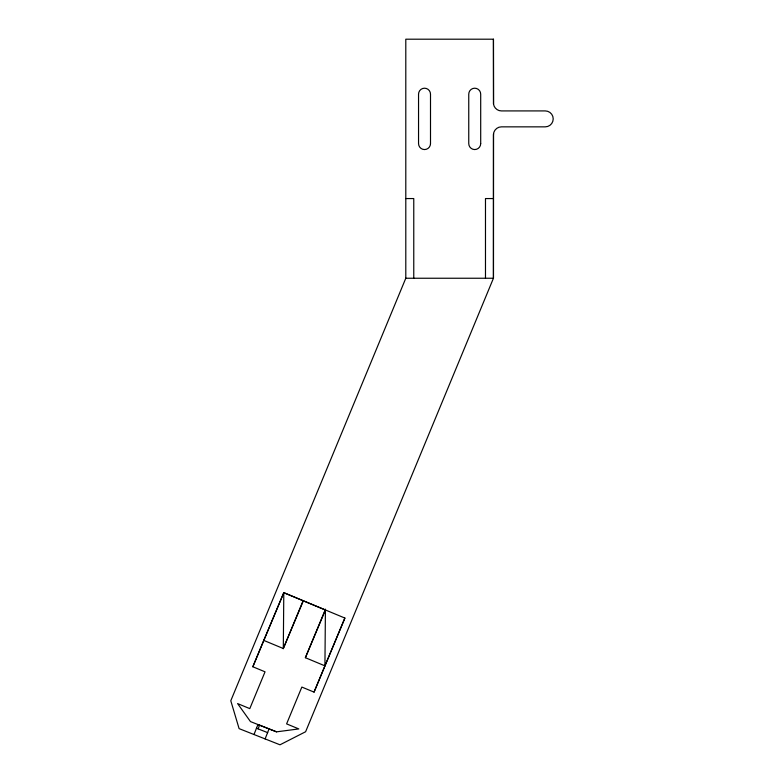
<?xml version="1.0" encoding="UTF-8"?>
<svg xmlns="http://www.w3.org/2000/svg" width="784" height="784" viewBox="0 0 784 784"><rect width="100%" height="100%" fill="white"/><g stroke="black" fill="none" stroke-linecap="round" stroke-linejoin="round"><path stroke-width="1.18" d="M493.518 133.78L493.45 278.242L305.603 731.746L279.996 744.8L239.1 728.63L230.79 700.759L405.798 278.242L405.798 39.2L493.45 39.2L493.518 103.988C493.969 107.849 497.526 110.965 501.417 110.916L545.243 110.916A7.967 7.967 0 0 1 553.21 118.884A7.967 7.967 0 0 1 545.243 126.851L501.417 126.851C497.144 126.763 493.361 130.556 493.45 134.819L493.45 278.242L405.798 278.242M276.546 731.844L250.478 721.594L237.591 703.571L249.792 708.628L265.041 671.819L252.84 666.763L263.757 640.391L283.308 648.525L283.798 592.675L344.882 618.057L314.051 692.115L301.85 687.068L286.601 723.877L298.802 728.924L276.546 731.844L257.946 724.524L253.996 734.52M263.757 640.391L283.798 592.675L325.419 609.991L324.929 665.851L314.051 692.115M258.112 728.865L259.573 725.171M265.11 738.91L269.059 728.914M283.22 648.74L302.947 601.112M344.882 618.057L324.929 665.851L305.378 657.707L325.497 609.148M252.84 666.763L283.798 592.675M283.308 648.525L303.349 600.809M305.378 657.707L325.419 609.991M405.798 198.558L413.766 198.558L413.766 278.242M493.45 198.558L485.482 198.558L485.482 278.242M256.397 728.189L267.687 732.648M493.518 103.988L493.45 39.2M480.7 143.58L480.7 94.178A5.978 5.978 0 0 0 474.722 88.2A5.978 5.978 0 0 0 468.754 94.178L468.754 143.58A5.978 5.978 0 0 0 474.722 149.558A5.978 5.978 0 0 0 480.7 143.58M430.504 143.58L430.504 94.178A5.978 5.978 0 0 0 424.526 88.2A5.978 5.978 0 0 0 418.548 94.178L418.548 143.58A5.978 5.978 0 0 0 424.526 149.558A5.978 5.978 0 0 0 430.504 143.58"/></g></svg>
